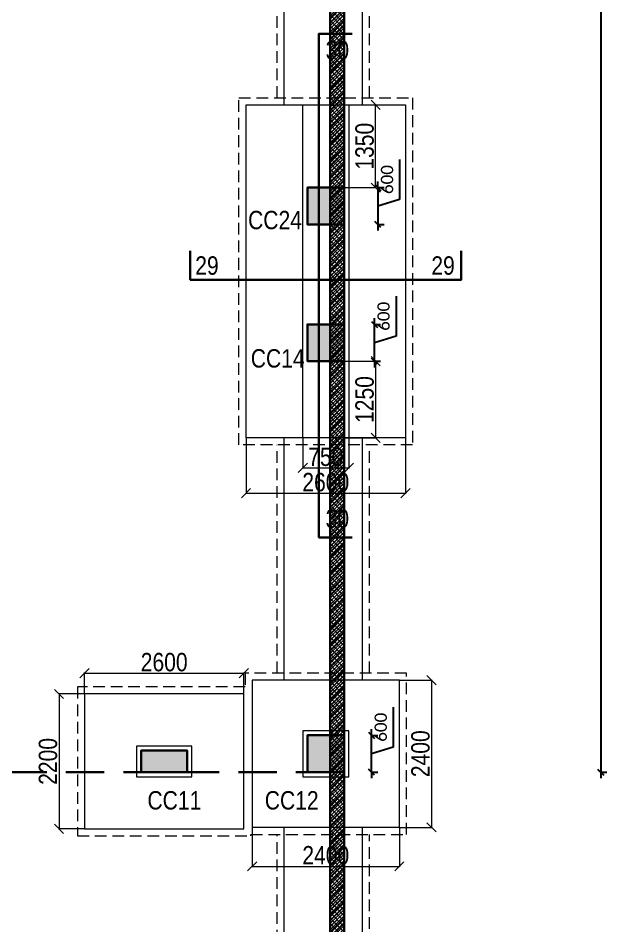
# Model space of a CAD drawing. Header units: millimetres. Extents: x 1112055 to 3390982, y -148532 to 766891.
# Drawn here: x 1988511 to 1998110, y 329774 to 344574 of the extents above; entities that cross this region are included whole.
import ezdxf

# ---------------------------------------------------------------- set-up
doc = ezdxf.new("R2010")
doc.units = ezdxf.units.MM
doc.header["$PDMODE"] = 35
doc.header["$PDSIZE"] = -25
doc.linetypes.add('DASHED2', pattern=[0.375, 0.25, -0.125])
doc.linetypes.add('Hidden', pattern=[9.525, 6.35, -3.175])
for name, color, linetype, lineweight in [('A_COL', 5, 'Continuous', 25), ('A_R.C.C', 5, 'Continuous', 25), ('B COL. NO.', 3, 'Continuous', 20), ('B FINAL COLUMN', 1, 'Continuous', 30), ('B FOOTING', 49, 'Continuous', 20), ('B FOOTING DIM', 234, 'Continuous', 9), ('B HATCH', 250, 'Continuous', 0), ('B P.C.C', 251, 'Continuous', 0)]:
    doc.layers.add(name, color=color, linetype=linetype, lineweight=lineweight)
for name, color, linetype, lineweight, true_color in [('A_COL HATCH', 7, 'Continuous', 0, 0xc0c0c0), ('A_R.C.C HATCH', 7, 'Continuous', 0, 0xc0c0c0), ('B Pedestal', 7, 'Continuous', 9, 0x5c8948), ('B-COL HT', 7, 'Continuous', 0, 0x4e4f45)]:
    doc.layers.add(name, color=color, linetype=linetype, lineweight=lineweight, true_color=true_color)
doc.styles.add('Cali', font='calibri.ttf')
doc.styles.add('SWINC', font='swissc.ttf')
doc.dimstyles.new('1.100', dxfattribs={"dimtxt": 200, "dimasz": 100, "dimexe": 100, "dimexo": 100, "dimgap": 100, "dimtad": 1, "dimdec": 0, "dimzin": 0, "dimdsep": 46, "dimtxsty": 'Cali', "dimblk": 'OBLIQUE', "dimcen": 0, "dimdle": 100, "dimclrd": 256, "dimclre": 256, "dimclrt": 3, "dimadec": 0, "dimazin": 0, "dimtfac": 1, "dimtdec": 0, "dimtofl": 0, "dimtmove": 1, "dimatfit": 0, "dimfxl": 100, "dimfxlon": 1, "dimtolj": 1, "dimtzin": 0, "dimlwd": -1, "dimlwe": -1, "dimarcsym": 0})
doc.dimstyles.new('BHOOMI', dxfattribs={"dimtxt": 230, "dimasz": 150, "dimexe": 10, "dimexo": 0, "dimgap": 25, "dimtad": 1, "dimdec": 0, "dimzin": 0, "dimdsep": 46, "dimtxsty": 'SWINC', "dimblk": 'OBLIQUE', "dimcen": 0.09, "dimclrd": 250, "dimclre": 250, "dimclrt": 256, "dimaunit": 1, "dimadec": 3, "dimazin": 0, "dimtfac": 1, "dimtdec": 0, "dimtofl": 0, "dimtmove": 1, "dimatfit": 3, "dimfxl": 100, "dimtolj": 1, "dimtzin": 0, "dimlwd": 9, "dimlwe": 5, "dimarcsym": 0})

# ---------------------------------------------------------------- blocks, each defined once
blk = doc.blocks.new('A$C4824')
at = {"layer": 'A_R.C.C HATCH'}
h = blk.add_hatch(dxfattribs=at)
h.set_pattern_fill('ANSI31', color=256, scale=300, style=0)
h.set_pattern_definition([(45, (33068.957, -102038.65), (-26.516504, 26.516504), [])])
h.paths.add_polyline_path([(37226, 109791), (32724, 109791), (32724, 109205), (0, 109205), (0, 0), (50920, 0), (50920, 39880), (63550, 39880), (63550, 113021), (37226, 112559)])
h.paths.add_polyline_path([(48260, 112523), (44975, 112465), (44975, 109245), (48260, 109244)], flags=16)
h.paths.add_polyline_path([(42405, 109791), (42405, 112420), (37456, 112333), (37456, 109791)], flags=0)
h.paths.add_polyline_path([(42635, 106355), (44065, 106355), (44065, 112449), (42635, 112424)], flags=0)
h.paths.add_polyline_path([(44745, 112461), (44282, 112453), (44282, 99895), (28740, 99895), (28740, 100125), (44065, 100125), (44065, 106125), (28740, 106125), (28740, 106355), (42405, 106355), (42405, 109561), (32954, 109561), (32954, 108975), (230, 108975), (230, 230), (50690, 230), (50690, 40110), (63320, 40110), (63320, 109014), (44745, 109015)], flags=16)
h.paths.add_polyline_path([(55920, 109244), (48490, 109244), (48490, 112527), (55920, 112657)], flags=16)
h.paths.add_polyline_path([(63320, 109244), (63320, 112787), (56145, 112661), (56145, 109244)], flags=16)
at = {"layer": 'A_R.C.C'}
for points in [[(37226, 109791), (32724, 109791), (32724, 109205), (0, 109205), (0, 0), (50920, 0), (50920, 39880), (63550, 39880), (63550, 113021), (37226, 112559)], [(44745, 112461), (44282, 112453), (44282, 99895), (28740, 99895), (28740, 100125), (44065, 100125), (44065, 106125), (28740, 106125), (28740, 106355), (42405, 106355), (42405, 109561), (32954, 109561), (32954, 108975), (230, 108975), (230, 230), (50690, 230), (50690, 40110), (63320, 40110), (63320, 109014), (44745, 109015)]]:
    blk.add_lwpolyline(points, close=True, dxfattribs=at)
blk = doc.blocks.new('A$C17056')
at = {"layer": 'A_COL HATCH'}
for points in [[(-600, -32315), (-600, -32915), (0, -32915), (0, -32315)], [(-600, -34545), (-600, -35145), (0, -35145), (0, -34545)], [(0, -41245), (0, -41845), (-600, -41845), (-600, -41245)], [(-2560, -41845), (-3310, -41845), (-3310, -41495), (-2560, -41495)]]:
    blk.add_hatch(color=256, dxfattribs=at).paths.add_polyline_path(points)
at = {"layer": 'A_COL'}
for points in [[(-600, -32315), (-600, -32915), (0, -32915), (0, -32315)], [(-600, -34545), (-600, -35145), (0, -35145), (0, -34545)], [(0, -41245), (0, -41845), (-600, -41845), (-600, -41245)], [(-2560, -41845), (-3310, -41845), (-3310, -41495), (-2560, -41495)]]:
    blk.add_lwpolyline(points, close=True, dxfattribs=at)
blk = doc.blocks.new('A$C4b8f6dbc')
at = {"layer": 'A_COL'}
blk.add_blockref('A$C17056', (63550, 115195), dxfattribs=at)
at = {"layer": 'A_R.C.C'}
blk.add_blockref('A$C4824', (0, 8470), dxfattribs=at)
blk = doc.blocks.new('_Oblique')
at = {"color": 0, "linetype": 'ByBlock', "lineweight": -2}
blk.add_line((-0.5, -0.5), (0.5, 0.5), dxfattribs=at)
blk = doc.blocks.new('*D2064')
at = {"layer": 'B FOOTING DIM', "color": 250, "lineweight": 5, "ltscale": 0.5, "transparency": 16777216}
for p, q in [((1989592, 333555), (1989592, 333903)), ((1989592, 333893), (1992192, 333893)), ((1992192, 333555), (1992192, 333903))]:
    blk.add_line(p, q, dxfattribs=at)
at = {"layer": 'Defpoints', "color": 0, "lineweight": 30, "ltscale": 0.5, "transparency": 16777216}
for p in [(1992192, 333893), (1989592, 333555), (1992192, 333555)]:
    blk.add_point(p, dxfattribs=at)
at = {"layer": 'B FOOTING DIM', "color": 250, "lineweight": 5, "ltscale": 0.5, "transparency": 16777216, "xscale": 150, "yscale": 150, "zscale": 150, "rotation": 180}
blk.add_blockref('_Oblique', (1989592, 333893), dxfattribs=at)
at = {"layer": 'B FOOTING DIM', "color": 250, "lineweight": 5, "ltscale": 0.5, "transparency": 16777216, "xscale": 150, "yscale": 150, "zscale": 150}
blk.add_blockref('_Oblique', (1992192, 333893), dxfattribs=at)
at = {"layer": 'B FOOTING DIM', "ltscale": 0.5, "transparency": 16777216, "insert": (1990892, 334072), "char_height": 300, "attachment_point": 5, "style": 'SWINC'}
blk.add_mtext('\\A1;2600', dxfattribs=at)
blk = doc.blocks.new('*D2065')
at = {"layer": 'B FOOTING DIM', "color": 250, "lineweight": 5, "ltscale": 0.5, "transparency": 16777216}
for p, q in [((1989592, 333555), (1989168, 333555)), ((1989178, 333555), (1989178, 331355)), ((1989592, 331355), (1989168, 331355))]:
    blk.add_line(p, q, dxfattribs=at)
at = {"layer": 'Defpoints', "color": 0, "lineweight": 30, "ltscale": 0.5, "transparency": 16777216}
for p in [(1989592, 333555), (1989178, 331355), (1989592, 331355)]:
    blk.add_point(p, dxfattribs=at)
at = {"layer": 'B FOOTING DIM', "color": 250, "lineweight": 5, "ltscale": 0.5, "transparency": 16777216, "xscale": 150, "yscale": 150, "zscale": 150}
for p, rotation in [((1989178, 333555), 90), ((1989178, 331355), 270)]:
    blk.add_blockref('_Oblique', p, dxfattribs=dict(at, rotation=rotation))
at = {"layer": 'B FOOTING DIM', "ltscale": 0.5, "transparency": 16777216, "insert": (1988999, 332455), "char_height": 300, "attachment_point": 5, "rotation": 90, "style": 'SWINC'}
blk.add_mtext('\\A1;2200', dxfattribs=at)
blk = doc.blocks.new('*D2066')
at = {"layer": 'B FOOTING DIM', "color": 250, "lineweight": 5, "ltscale": 0.5, "transparency": 16777216}
for p, q in [((1992327, 331380), (1992327, 330734)), ((1994727, 331380), (1994727, 330734)), ((1992327, 330744), (1994727, 330744))]:
    blk.add_line(p, q, dxfattribs=at)
at = {"layer": 'Defpoints', "color": 0, "lineweight": 30, "ltscale": 0.5, "transparency": 16777216}
for p in [(1992327, 331380), (1994727, 331380), (1994727, 330744)]:
    blk.add_point(p, dxfattribs=at)
at = {"layer": 'B FOOTING DIM', "color": 250, "lineweight": 5, "ltscale": 0.5, "transparency": 16777216, "xscale": 150, "yscale": 150, "zscale": 150, "rotation": 180}
blk.add_blockref('_Oblique', (1992327, 330744), dxfattribs=at)
at = {"layer": 'B FOOTING DIM', "color": 250, "lineweight": 5, "ltscale": 0.5, "transparency": 16777216, "xscale": 150, "yscale": 150, "zscale": 150}
blk.add_blockref('_Oblique', (1994727, 330744), dxfattribs=at)
at = {"layer": 'B FOOTING DIM', "ltscale": 0.5, "transparency": 16777216, "insert": (1993527, 330923), "char_height": 300, "attachment_point": 5, "style": 'SWINC'}
blk.add_mtext('\\A1;2400', dxfattribs=at)
blk = doc.blocks.new('*D2067')
at = {"layer": 'B FOOTING DIM', "color": 250, "lineweight": 5, "ltscale": 0.5, "transparency": 16777216}
for p, q in [((1994727, 333780), (1995261, 333780)), ((1995251, 333780), (1995251, 331380)), ((1994727, 331380), (1995261, 331380))]:
    blk.add_line(p, q, dxfattribs=at)
at = {"layer": 'Defpoints', "color": 0, "lineweight": 30, "ltscale": 0.5, "transparency": 16777216}
for p in [(1994727, 333780), (1994727, 331380), (1995251, 331380)]:
    blk.add_point(p, dxfattribs=at)
at = {"layer": 'B FOOTING DIM', "color": 250, "lineweight": 5, "ltscale": 0.5, "transparency": 16777216, "xscale": 150, "yscale": 150, "zscale": 150}
for p, rotation in [((1995251, 333780), 90), ((1995251, 331380), 270)]:
    blk.add_blockref('_Oblique', p, dxfattribs=dict(at, rotation=rotation))
at = {"layer": 'B FOOTING DIM', "ltscale": 0.5, "transparency": 16777216, "insert": (1995072, 332580), "char_height": 300, "attachment_point": 5, "rotation": 90, "style": 'SWINC'}
blk.add_mtext('\\A1;2400', dxfattribs=at)
blk = doc.blocks.new('*D2023')
at = {"layer": 'B FOOTING DIM', "color": 250, "lineweight": 5, "ltscale": 0.5, "transparency": 16777216}
for p, q in [((1993152, 337730), (1993152, 337231)), ((1993902, 337730), (1993902, 337231)), ((1993152, 337241), (1993902, 337241))]:
    blk.add_line(p, q, dxfattribs=at)
at = {"layer": 'Defpoints', "color": 0, "lineweight": 30, "ltscale": 0.5, "transparency": 16777216}
for p in [(1993152, 337730), (1993902, 337730), (1993902, 337241)]:
    blk.add_point(p, dxfattribs=at)
at = {"layer": 'B FOOTING DIM', "color": 250, "lineweight": 5, "ltscale": 0.5, "transparency": 16777216, "xscale": 150, "yscale": 150, "zscale": 150, "rotation": 180}
blk.add_blockref('_Oblique', (1993152, 337241), dxfattribs=at)
at = {"layer": 'B FOOTING DIM', "color": 250, "lineweight": 5, "ltscale": 0.5, "transparency": 16777216, "xscale": 150, "yscale": 150, "zscale": 150}
blk.add_blockref('_Oblique', (1993902, 337241), dxfattribs=at)
at = {"layer": 'B FOOTING DIM', "ltscale": 0.5, "transparency": 16777216, "insert": (1993527, 337420), "char_height": 300, "attachment_point": 5, "style": 'SWINC'}
blk.add_mtext('\\A1;750', dxfattribs=at)
blk = doc.blocks.new('*D2024')
at = {"layer": 'B FOOTING DIM', "color": 250, "lineweight": 5, "ltscale": 0.5, "transparency": 16777216}
for p, q in [((1992227, 337730), (1992227, 336818)), ((1994827, 337730), (1994827, 336818)), ((1992227, 336828), (1994827, 336828))]:
    blk.add_line(p, q, dxfattribs=at)
at = {"layer": 'Defpoints', "color": 0, "lineweight": 30, "ltscale": 0.5, "transparency": 16777216}
for p in [(1992227, 337730), (1994827, 337730), (1994827, 336828)]:
    blk.add_point(p, dxfattribs=at)
at = {"layer": 'B FOOTING DIM', "color": 250, "lineweight": 5, "ltscale": 0.5, "transparency": 16777216, "xscale": 150, "yscale": 150, "zscale": 150, "rotation": 180}
blk.add_blockref('_Oblique', (1992227, 336828), dxfattribs=at)
at = {"layer": 'B FOOTING DIM', "color": 250, "lineweight": 5, "ltscale": 0.5, "transparency": 16777216, "xscale": 150, "yscale": 150, "zscale": 150}
blk.add_blockref('_Oblique', (1994827, 336828), dxfattribs=at)
at = {"layer": 'B FOOTING DIM', "ltscale": 0.5, "transparency": 16777216, "insert": (1993527, 337007), "char_height": 300, "attachment_point": 5, "style": 'SWINC'}
blk.add_mtext('\\A1;2600', dxfattribs=at)
blk = doc.blocks.new('*D1820')
at = {"layer": 'B FOOTING DIM', "color": 250, "lineweight": 5, "ltscale": 0.5, "transparency": 16777216}
for p, q in [((1993827, 343160), (1994350, 343160)), ((1994340, 341810), (1994340, 343160)), ((1993827, 341810), (1994350, 341810))]:
    blk.add_line(p, q, dxfattribs=at)
at = {"layer": 'Defpoints', "color": 0, "lineweight": 30, "ltscale": 0.5, "transparency": 16777216}
for p in [(1993827, 343160), (1994340, 343160), (1993827, 341810)]:
    blk.add_point(p, dxfattribs=at)
at = {"layer": 'B FOOTING DIM', "color": 250, "lineweight": 5, "ltscale": 0.5, "transparency": 16777216, "xscale": 150, "yscale": 150, "zscale": 150}
for p, rotation in [((1994340, 343160), 90), ((1994340, 341810), 270)]:
    blk.add_blockref('_Oblique', p, dxfattribs=dict(at, rotation=rotation))
at = {"layer": 'B FOOTING DIM', "ltscale": 0.5, "transparency": 16777216, "insert": (1994161, 342485), "char_height": 300, "attachment_point": 5, "rotation": 90, "style": 'SWINC'}
blk.add_mtext('\\A1;1350', dxfattribs=at)
blk = doc.blocks.new('*D2025')
at = {"layer": 'B FOOTING DIM', "color": 250, "lineweight": 5, "ltscale": 0.5, "transparency": 16777216}
for p, q in [((1993827, 338980), (1994350, 338980)), ((1994340, 338980), (1994340, 337730)), ((1993827, 337730), (1994350, 337730))]:
    blk.add_line(p, q, dxfattribs=at)
at = {"layer": 'Defpoints', "color": 0, "lineweight": 30, "ltscale": 0.5, "transparency": 16777216}
for p in [(1993827, 338980), (1993827, 337730), (1994340, 337730)]:
    blk.add_point(p, dxfattribs=at)
at = {"layer": 'B FOOTING DIM', "color": 250, "lineweight": 5, "ltscale": 0.5, "transparency": 16777216, "xscale": 150, "yscale": 150, "zscale": 150}
for p, rotation in [((1994340, 338980), 90), ((1994340, 337730), 270)]:
    blk.add_blockref('_Oblique', p, dxfattribs=dict(at, rotation=rotation))
at = {"layer": 'B FOOTING DIM', "ltscale": 0.5, "transparency": 16777216, "insert": (1994161, 338355), "char_height": 300, "attachment_point": 5, "rotation": 90, "style": 'SWINC'}
blk.add_mtext('\\A1;1250', dxfattribs=at)
blk = doc.blocks.new('*D3073')
at = {"transparency": 16777216}
for p, q in [((1998010, 376514), (1998010, 332180)), ((1998010, 376414), (1998110, 376414)), ((1998010, 332280), (1998110, 332280))]:
    blk.add_line(p, q, dxfattribs=at)
at = {"layer": 'Defpoints', "color": 0, "transparency": 16777216}
for p in [(1993597, 376414), (1993597, 332280), (1998010, 332280)]:
    blk.add_point(p, dxfattribs=at)
at = {"transparency": 16777216, "xscale": 100, "yscale": 100, "zscale": 100}
for p, rotation in [((1998010, 376414), 90), ((1998010, 332280), 270)]:
    blk.add_blockref('_Oblique', p, dxfattribs=dict(at, rotation=rotation))
at = {"color": 3, "transparency": 16777216, "insert": (1997808, 354347), "char_height": 200, "attachment_point": 5, "rotation": 90, "style": 'Cali'}
blk.add_mtext('\\A1;44134', dxfattribs=at)
blk = doc.blocks.new('*D3074')
at = {"transparency": 16777216}
for p, q in [((1994626, 333338), (1994626, 332686)), ((1994274, 332880), (1994274, 332980)), ((1994274, 332880), (1994374, 332880)), ((1994274, 332280), (1994274, 332880)), ((1994626, 332686), (1994274, 332580)), ((1994274, 332280), (1994374, 332280)), ((1994274, 332280), (1994274, 332180))]:
    blk.add_line(p, q, dxfattribs=at)
at = {"layer": 'Defpoints', "color": 0, "transparency": 16777216}
for p in [(1993827, 332880), (1994274, 332880), (1993827, 332280)]:
    blk.add_point(p, dxfattribs=at)
at = {"transparency": 16777216, "xscale": 100, "yscale": 100, "zscale": 100}
for p, rotation in [((1994274, 332880), 270), ((1994274, 332280), 90)]:
    blk.add_blockref('_Oblique', p, dxfattribs=dict(at, rotation=rotation))
at = {"color": 3, "transparency": 16777216, "insert": (1994424, 333012), "char_height": 200, "attachment_point": 5, "rotation": 90, "style": 'Cali'}
blk.add_mtext('\\A1;600', dxfattribs=at)
blk = doc.blocks.new('*D3075')
at = {"transparency": 16777216}
for p, q in [((1994673, 340038), (1994673, 339386)), ((1994320, 339580), (1994320, 339680)), ((1994320, 339580), (1994420, 339580)), ((1994320, 338980), (1994320, 339580)), ((1994673, 339386), (1994320, 339280)), ((1994320, 338980), (1994420, 338980)), ((1994320, 338980), (1994320, 338880))]:
    blk.add_line(p, q, dxfattribs=at)
at = {"layer": 'Defpoints', "color": 0, "transparency": 16777216}
for p in [(1993827, 339580), (1994320, 339580), (1993827, 338980)]:
    blk.add_point(p, dxfattribs=at)
at = {"transparency": 16777216, "xscale": 100, "yscale": 100, "zscale": 100}
for p, rotation in [((1994320, 339580), 270), ((1994320, 338980), 90)]:
    blk.add_blockref('_Oblique', p, dxfattribs=dict(at, rotation=rotation))
at = {"color": 3, "transparency": 16777216, "insert": (1994470, 339712), "char_height": 200, "attachment_point": 5, "rotation": 90, "style": 'Cali'}
blk.add_mtext('\\A1;600', dxfattribs=at)
blk = doc.blocks.new('*D3076')
at = {"transparency": 16777216}
for p, q in [((1994730, 342268), (1994730, 341616)), ((1994377, 341810), (1994377, 341910)), ((1994377, 341810), (1994477, 341810)), ((1994377, 341810), (1994377, 341210)), ((1994730, 341616), (1994377, 341510)), ((1994377, 341210), (1994477, 341210)), ((1994377, 341210), (1994377, 341110))]:
    blk.add_line(p, q, dxfattribs=at)
at = {"layer": 'Defpoints', "color": 0, "transparency": 16777216}
for p in [(1993827, 341810), (1993827, 341210), (1994377, 341210)]:
    blk.add_point(p, dxfattribs=at)
at = {"transparency": 16777216, "xscale": 100, "yscale": 100, "zscale": 100}
for p, rotation in [((1994377, 341810), 270), ((1994377, 341210), 90)]:
    blk.add_blockref('_Oblique', p, dxfattribs=dict(at, rotation=rotation))
at = {"color": 3, "transparency": 16777216, "insert": (1994527, 341942), "char_height": 200, "attachment_point": 5, "rotation": 90, "style": 'Cali'}
blk.add_mtext('\\A1;600', dxfattribs=at)

msp = doc.modelspace()

# ---------------------------------------------------------------- hatches: boundary and pattern name
at = {"layer": 'B HATCH', "lineweight": 0}
h = msp.add_hatch(dxfattribs=at)
h.set_pattern_fill('ANSI37', color=250, scale=20, style=0)
h.set_pattern_definition([(45, (216966.357, -141945.74), (-44.9012806, 44.9012806), []), (135, (216966.357, -141945.74), (-44.9012806, -44.9012806), [])])
h.paths.add_polyline_path([(1993596.9, 376644.1), (1993596.9, 380187.1), (1986421.9, 380061.1), (1986421.9, 376644.3)], flags=16)
h.paths.add_polyline_path([(1967732.9, 377190.9), (1972681.9, 377190.9), (1972681.9, 379819.8), (1967732.9, 379732.9)], flags=16)
h.paths.add_polyline_path([(1974571.9, 379853.2), (1975021.9, 379861.1), (1975021.9, 376643.9), (1974571.9, 376643.9)], flags=16)
h.paths.add_polyline_path([(1930506.9, 376375.7), (1930506.9, 267630.1), (1980966.9, 267630.1), (1980966.9, 307510.1), (1993596.9, 307510.1), (1993596.9, 376414.1), (1974558.5, 376414.7), (1974558.5, 373755.1), (1974341.9, 373755.1), (1974341.9, 379849.1), (1972911.9, 379824), (1972911.9, 373755.1), (1972681.9, 373755.1), (1972681.9, 376960.9), (1963230.9, 376960.9), (1963230.9, 376375.7)], flags=16)
h.paths.add_polyline_path([(1986196.6, 380057.2), (1986196.6, 376644.4), (1978766.9, 376644.6), (1978766.9, 379926.8)], flags=16)
h.paths.add_polyline_path([(1975251.9, 376644.7), (1975251.9, 379865.1), (1978536.9, 379922.8), (1978536.9, 376644.6)], flags=16)
h.paths.add_polyline_path([(1963000.9, 376605.7), (1930276.9, 376605.7), (1930276.9, 267400.1), (1981196.9, 267400.1), (1981196.9, 307280.1), (1993826.9, 307280.1), (1993826.9, 380421.1), (1967502.9, 379959.1), (1967502.9, 377190.9), (1963000.9, 377190.9)])
at = {"layer": 'B-COL HT', "lineweight": 0}
h = msp.add_hatch(color=250, dxfattribs=at)
h.dxf.hatch_style = 1
h.paths.add_polyline_path([(1993226.9, 341210.1), (1993826.9, 341210.1), (1993826.9, 341810.1), (1993226.9, 341810.1)])
h = msp.add_hatch(color=250, dxfattribs=at)
h.dxf.hatch_style = 1
h.paths.add_polyline_path([(1993226.9, 338980.1), (1993826.9, 338980.1), (1993826.9, 339580.1), (1993226.9, 339580.1)])
h = msp.add_hatch(color=250, dxfattribs=at)
h.dxf.hatch_style = 1
h.paths.add_polyline_path([(1993226.9, 332280.1), (1993826.9, 332280.1), (1993826.9, 332880.1), (1993226.9, 332880.1)])
h = msp.add_hatch(color=250, dxfattribs=at)
h.dxf.hatch_style = 1
h.paths.add_polyline_path([(1990516.9, 332280.1), (1991267.1, 332280.1), (1991267.1, 332630.1), (1990516.9, 332630.1)])

# ---------------------------------------------------------------- linework, layer by layer
at = {"color": 16, "linetype": 'DASHED2', "lineweight": 30, "ltscale": 2500}
msp.add_lwpolyline([(1941476.9, 332280.1), (1993826.9, 332280.1), (1993826.9, 374125.1), (1941476.9, 374125.1)], close=True, dxfattribs=at)
at = {"color": 6, "lineweight": 30}
for points in [[(1993956.3, 344318.2), (1993416.3, 344318.2), (1993416.3, 336108.2), (1993956.3, 336108.2)], [(1991316.3, 340778.2), (1991316.3, 340308.2), (1995736.3, 340308.2), (1995736.3, 340778.2)]]:
    msp.add_lwpolyline(points, dxfattribs=at)
at = {"layer": 'B FINAL COLUMN', "color": 16, "lineweight": 30}
msp.add_lwpolyline([(1963000.9, 376605.7), (1930276.9, 376605.7), (1930276.9, 267400.1), (1981196.9, 267400.1), (1981196.9, 307280.1), (1993826.9, 307280.1), (1993826.9, 380421.1), (1967502.9, 379959.1), (1967502.9, 377190.9), (1963000.9, 377190.9), (1963000.9, 376605.7)], dxfattribs=at)
msp.add_lwpolyline([(1930506.9, 267630.1), (1980966.9, 267630.1), (1980966.9, 307510.1), (1993596.9, 307510.1), (1993596.9, 376414.1), (1974558.5, 376414.7), (1974558.5, 373755.1), (1974341.9, 373755.1), (1974341.9, 379849.1), (1972911.9, 379824), (1972911.9, 373755.1), (1972681.9, 373755.1), (1972681.9, 376960.9), (1963230.9, 376960.9), (1963230.9, 376375.7), (1930506.9, 376375.7)], close=True, dxfattribs=at)
at = {"layer": 'B FINAL COLUMN'}
for points in [[(1993226.9, 341210.1), (1993826.9, 341210.1), (1993826.9, 341810.1), (1993226.9, 341810.1)], [(1993226.9, 338980.1), (1993826.9, 338980.1), (1993826.9, 339580.1), (1993226.9, 339580.1)], [(1993226.9, 332280.1), (1993826.9, 332280.1), (1993826.9, 332880.1), (1993226.9, 332880.1)], [(1990516.9, 332280.1), (1991267.1, 332280.1), (1991267.1, 332630.1), (1990516.9, 332630.1)]]:
    msp.add_lwpolyline(points, close=True, dxfattribs=at)
at = {"layer": 'B FOOTING'}
for points in [[(1992846.9, 343160.1), (1992846.9, 347955.1)], [(1994126.9, 343160.1), (1994126.9, 347955.1)], [(1992846.9, 333780.1), (1992846.9, 337730.1)], [(1994126.9, 333780.1), (1994126.9, 337730.1)], [(1958476.8, 267100.1), (1981496.9, 267100.1), (1981496.9, 306980.1), (1994126.9, 306980.1), (1994126.9, 331380.1)], [(1958476.8, 268380.1), (1980216.9, 268380.1), (1980216.9, 308260.1), (1992846.9, 308260.1), (1992846.9, 331380.1)]]:
    msp.add_lwpolyline(points, dxfattribs=at)
for points in [[(1992226.9, 343160.1), (1994826.9, 343160.1), (1994826.9, 337730.1), (1992226.9, 337730.1)], [(1992326.9, 331380.1), (1994726.9, 331380.1), (1994726.9, 333780.1), (1992326.9, 333780.1)], [(1989592, 333555.1), (1989592, 331355.1), (1992192, 331355.1), (1992192, 333555.1)]]:
    msp.add_lwpolyline(points, close=True, dxfattribs=at)
at = {"layer": 'B P.C.C', "color": 250, "linetype": 'Hidden', "lineweight": 0, "ltscale": 30}
for points in [[(1992731.9, 343275.1), (1992731.9, 347840.1)], [(1994241.9, 343275.1), (1994241.9, 347840.1)], [(1992731.9, 333895.1), (1992731.9, 337615.1)], [(1994241.9, 333895.1), (1994241.9, 337615.1)], [(1992307, 331265.1), (1994841.9, 331265.1), (1994841.9, 333895.1), (1992211.9, 333895.1), (1992211.9, 333670.1)], [(1992211.9, 333670.1), (1989477, 333670.1), (1989477, 331240.1), (1992307, 331240.1), (1992307, 331265.1)], [(1958591.8, 266985.1), (1981611.9, 266985.1), (1981611.9, 306865.1), (1994241.9, 306865.1), (1994241.9, 331265.1)], [(1958591.8, 268495.1), (1980101.9, 268495.1), (1980101.9, 308375.1), (1992731.9, 308375.1), (1992731.9, 331265.1)]]:
    msp.add_lwpolyline(points, dxfattribs=at)
msp.add_lwpolyline([(1992111.9, 343275.1), (1994941.9, 343275.1), (1994941.9, 337615.1), (1992111.9, 337615.1)], close=True, dxfattribs=at)
at = {"layer": 'B Pedestal', "color": 87, "lineweight": 9}
for points in [[(1993151.9, 343160.1), (1993901.9, 343160.1), (1993901.9, 337730.1), (1993151.9, 337730.1)], [(1993151.9, 332205.1), (1993901.9, 332205.1), (1993901.9, 332955.1), (1993151.9, 332955.1)], [(1990441.9, 332205.1), (1991342.1, 332205.1), (1991342.1, 332705.1), (1990441.9, 332705.1)]]:
    msp.add_lwpolyline(points, close=True, dxfattribs=at)

# ---------------------------------------------------------------- block references
at = {"layer": 'B FOOTING'}
msp.add_blockref('A$C4b8f6dbc', (1930276.9, 258930.1), dxfattribs=at)

# ---------------------------------------------------------------- texts
at = {"color": 6, "lineweight": 30, "style": 'SWINC'}
for s, p in [('30', (1993524.7, 343903.7)), ('29', (1991398.7, 340390.3)), ('29', (1995248.7, 340390.3)), ('30', (1993524.7, 336263.7))]:
    msp.add_text(s, height=300, dxfattribs=at).set_placement(p)
at = {"layer": 'B COL. NO.', "style": 'SWINC'}
for s, p in [('CC24', (1992260.4, 341131.9)), ('CC14', (1992304.4, 338876.5)), ('CC11', (1990619.2, 331670.5)), ('CC12', (1992532.6, 331670.5))]:
    msp.add_text(s, height=300, dxfattribs=at).set_placement(p)

# ---------------------------------------------------------------- dimensions: what is measured, and where the dimension line sits
for base, p1, p2, picture, middle in [((1998010.1, 332280.1), (1993596.9, 376414.1), (1993596.9, 332280.1), '*D3073', (1997807.7, 354347.1)), ((1994377.3, 341210.1), (1993826.9, 341810.1), (1993826.9, 341210.1), '*D3076', (1994527.3, 341715.8)), ((1994320.5, 339580.1), (1993826.9, 338980.1), (1993826.9, 339580.1), '*D3075', (1994470.5, 339485.8)), ((1994274, 332880.1), (1993826.9, 332280.1), (1993826.9, 332880.1), '*D3074', (1994424, 332785.8))]:
    dim = msp.add_linear_dim(base=base, p1=p1, p2=p2, angle=90, dimstyle='1.100', override={"dimfxl": 0.18, "dimarcsym": 2})
    dim.commit()
    dim.dimension.update_dxf_attribs({"geometry": picture, "text_midpoint": middle})
at = {"layer": 'B FOOTING DIM', "color": 250, "ltscale": 0.5}
for base, p1, p2, picture, middle in [((1994340.4, 343160.1), (1993826.9, 341810.1), (1993826.9, 343160.1), '*D1820', (1994161.4, 342485.1)), ((1994340.4, 337730.1), (1993826.9, 338980.1), (1993826.9, 337730.1), '*D2025', (1994161.2, 338355.1)), ((1995250.9, 331380.1), (1994726.9, 333780.1), (1994726.9, 331380.1), '*D2067', (1995071.7, 332580.1)), ((1989178.2, 331355.1), (1989592, 333555.1), (1989592, 331355.1), '*D2065', (1988999.1, 332455.1))]:
    dim = msp.add_linear_dim(base=base, p1=p1, p2=p2, angle=90, dimstyle='BHOOMI', override={"dimtxt": 300, "dimlwd": 5}, dxfattribs=at)
    dim.commit()
    dim.dimension.update_dxf_attribs({"geometry": picture, "text_midpoint": middle})
for base, p1, p2, picture, middle in [((1994826.9, 336828.3), (1992226.9, 337730.1), (1994826.9, 337730.1), '*D2024', (1993526.9, 337007.5)), ((1993901.9, 337241.4), (1993151.9, 337730.1), (1993901.9, 337730.1), '*D2023', (1993526.9, 337420.2)), ((1992192, 333893.1), (1989592, 333555.1), (1992192, 333555.1), '*D2064', (1990892, 334072.3)), ((1994726.9, 330744), (1992326.9, 331380.1), (1994726.9, 331380.1), '*D2066', (1993526.9, 330923.1))]:
    dim = msp.add_linear_dim(base=base, p1=p1, p2=p2, dimstyle='BHOOMI', override={"dimtxt": 300, "dimlwd": 5}, dxfattribs=at)
    dim.commit()
    dim.dimension.update_dxf_attribs({"geometry": picture, "text_midpoint": middle})

doc.saveas('drawing.dxf')
